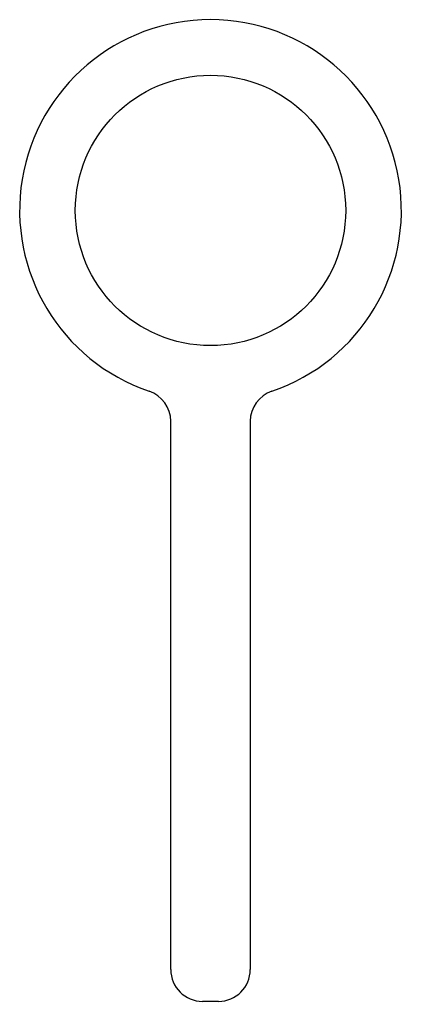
# Model space of a CAD drawing. Header units: millimetres. Extents: x -14.5 to 9.5, y -38 to 23.7.
import ezdxf

# ---------------------------------------------------------------- set-up
doc = ezdxf.new("R2010")
doc.units = ezdxf.units.MM

msp = doc.modelspace()

# ---------------------------------------------------------------- linework, layer by layer
at = {"color": 7, "linetype": 'Continuous', "lineweight": 25}
for p, q in [((-5, -36), (-5, -1.52)), ((0, -1.52), (0, -36)), ((-2, -38), (-3, -38))]:
    msp.add_line(p, q, dxfattribs=at)
msp.add_circle((-2.5, 11.737), 8.5, dxfattribs=at)
for centre, radius, start, end in [((-2.5, 11.737), 12, 288.74934, 251.25066), ((-7, -1.52), 2, 0, 71.25066), ((2, -1.52), 2, 108.74934, 180), ((-3, -36), 2, 180, 270), ((-2, -36), 2, 270, 0)]:
    msp.add_arc(centre, radius, start, end, dxfattribs=at)

doc.saveas('drawing.dxf')
